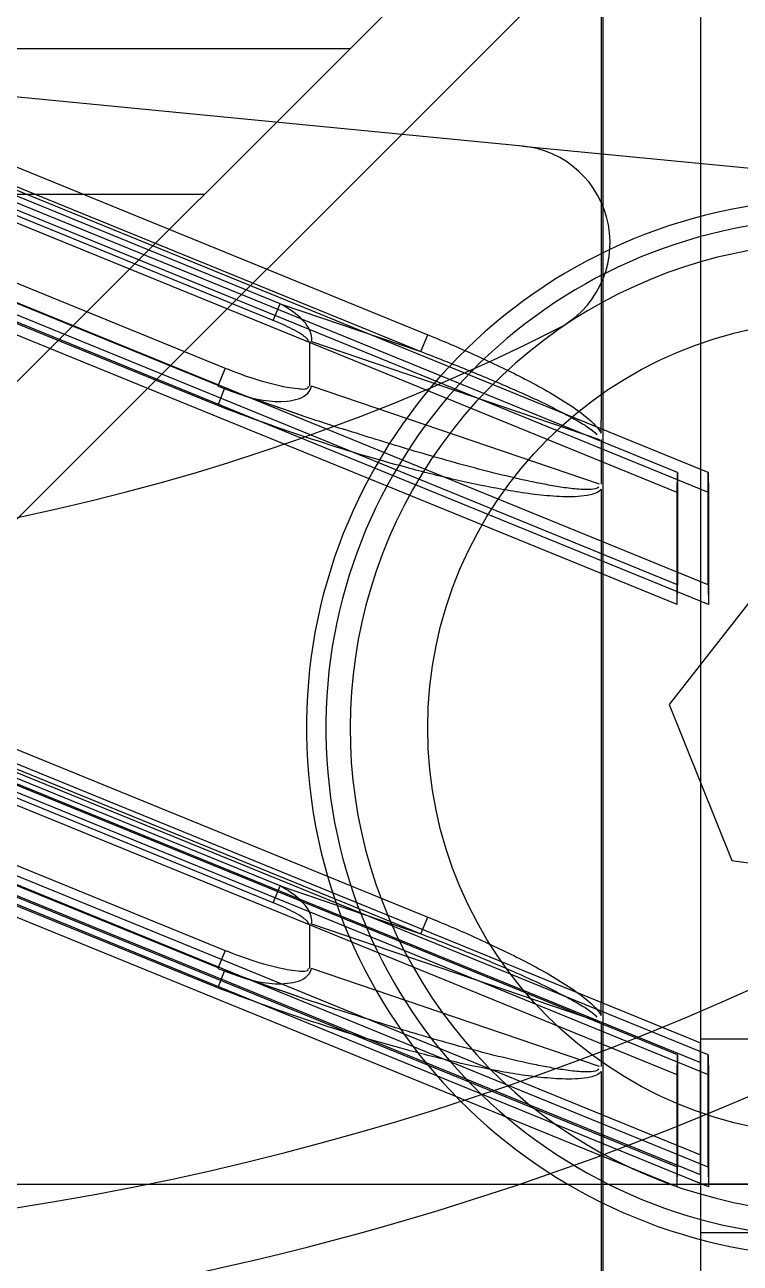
# Model space of a CAD drawing. Header units: millimetres. Extents: x -97344 to -49824, y -57049 to -40247.
# Drawn here: x -63285.02 to -63277.65, y -52807.7 to -52794.94 of the extents above; entities that cross this region are included whole.
import ezdxf

# ---------------------------------------------------------------- set-up
doc = ezdxf.new("R2010")
doc.units = ezdxf.units.MM
doc.header["$LTSCALE"] = 200
for name, color, linetype in [('03___PRT_ALL_CURVES', 7, 'Continuous'), ('2', 7, 'Continuous'), ('DIM', 3, 'Continuous'), ('LAY0001', 7, 'Continuous'), ('LAY0002', 7, 'Continuous')]:
    doc.layers.add(name, color=color, linetype=linetype)

# ---------------------------------------------------------------- blocks, each defined once
blk = doc.blocks.new('23-D1020-B_EXTRUSION-MAIN-BODY_BASESTAND-0_5m_Absen-PL__363', base_point=(418.75, -61.98))
at = {"color": 7, "linetype": 'Continuous'}
for p, q in [((421.852, 12.122), (427.75, 18.02)), ((422.428, 11.283), (428.964, 17.82))]:
    blk.add_line(p, q, dxfattribs=at)
for radius in [5.45, 5.25]:
    blk.add_arc((431.75, 10.02), radius, 94.2915, 270, dxfattribs=at)
blk = doc.blocks.new('23-D1023-B_CURAVLE-PLATE-RIGHT_Absen-PL__364', base_point=(865.652, -91.98))
at = {"color": 7, "linetype": 'Continuous'}
for q in [(918.198, 17.02), (940.789, 14.824)]:
    blk.add_line((928.524, 16.016), q, dxfattribs=at)
for centre, radius, start, end in [((918.75, 34.22), 29.5, 217.5551, 316.9552), ((928.427, 15.021), 1, 296.7498, 84.4477), ((918.75, 34.22), 22.5, 237.8343, 296.7498), ((918.75, 34.22), 30.5, 248.5714, 316.9552)]:
    blk.add_arc(centre, radius, start, end, dxfattribs=at)
blk = doc.blocks.new('CHEESE-HEAD-HEXAGON-SOCKET-BOLT_ISO-7379_M5-6_5x10_A2-70_STAINLESS-STEEL_2__365', base_point=(426.75, 5.02))
at = {"color": 7, "linetype": 'Continuous'}
for p, q in [((431.101, 11.626), (430.035, 10.261)), ((432.817, 11.384), (431.101, 11.626)), ((433.465, 9.778), (432.817, 11.384)), ((430.035, 10.261), (430.683, 8.655)), ((432.399, 8.414), (433.465, 9.778)), ((430.683, 8.655), (432.399, 8.414)), ((435.69, 6.941), (435.394, 6.686)), ((432.502, 5.104), (432.359, 5.057))]:
    blk.add_line(p, q, dxfattribs=at)
at = {"color": 140, "linetype": 'Continuous'}
blk.add_circle((431.75, 10.02), 4.2, dxfattribs=at)
at = {"color": 7, "linetype": 'Continuous'}
for start, end in [(74.4931, 276.9929), (321.993, 74.4931)]:
    blk.add_arc((431.75, 10.02), 5, start, end, dxfattribs=at)
blk = doc.blocks.new('Top1', base_point=(668.75, -75.52))
at = {"color": 7, "linetype": 'Continuous'}
for p, q in [((420.802, 17.02), (426.75, 17.02)), ((420.875, 15.52), (425.25, 15.52))]:
    blk.add_line(p, q, dxfattribs=at)
for name, p in [('23-D1020-B_EXTRUSION-MAIN-BODY_BASESTAND-0_5m_Absen-PL__363', (418.75, -61.98)), ('23-D1023-B_CURAVLE-PLATE-RIGHT_Absen-PL__364', (865.652, -91.98)), ('CHEESE-HEAD-HEXAGON-SOCKET-BOLT_ISO-7379_M5-6_5x10_A2-70_STAINLESS-STEEL_2__365', (426.75, 5.02))]:
    blk.add_blockref(name, p)
blk = doc.blocks.new('*U1521')
blk.add_blockref('Top1', (0, -50.114))
blk = doc.blocks.new('*U1522')
at = {"layer": 'DIM', "color": 0, "linetype": 'ByBlock', "lineweight": -2, "transparency": 16777216}
for p in [(6000, 0), (6500, 0)]:
    blk.add_blockref('*U1521', p, dxfattribs=at)
blk = doc.blocks.new('2250')
at = {"color": 7, "linetype": 'Continuous'}
blk.add_line((-45576.174, -64432.34), (-45564.781, -64432.34), dxfattribs=at)
at = {"layer": '03___PRT_ALL_CURVES', "color": 7, "linetype": 'Continuous'}
blk.add_line((-45577.174, -64438.84), (-45577.174, -64419.739), dxfattribs=at)
at = {"layer": '2', "color": 7, "linetype": 'Continuous'}
blk.add_line((-45565.498, -64433.84), (-45576.164, -64433.84), dxfattribs=at)
at = {"layer": 'LAY0001', "color": 7, "linetype": 'Continuous'}
for p, q in [((-45576.174, -64419.739), (-45576.174, -64437.84)), ((-45577.195, -64420.676), (-45577.195, -64425.965)), ((-45587.674, -64421.538), (-45578.982, -64425.086)), ((-45587.744, -64421.711), (-45579.053, -64425.259)), ((-45580.501, -64424.766), (-45587.603, -64421.867)), ((-45580.572, -64424.939), (-45587.674, -64422.04)), ((-45587.597, -64422.764), (-45581.067, -64425.43)), ((-45581.14, -64425.609), (-45587.6, -64422.972)), ((-45581.213, -64425.789), (-45587.674, -64423.151)), ((-45580.572, -64424.939), (-45580.501, -64424.766)), ((-45580.501, -64424.766), (-45579.053, -64425.259)), ((-45579.053, -64425.259), (-45578.982, -64425.086)), ((-45580.195, -64425.617), (-45580.195, -64425.155)), ((-45580.178, -64425.155), (-45577.211, -64426.165)), ((-45581.067, -64425.43), (-45581.143, -64425.615)), ((-45581.14, -64425.609), (-45581.143, -64425.615)), ((-45581.074, -64425.636), (-45581.144, -64425.816)), ((-45580.316, -64425.904), (-45580.916, -64425.7)), ((-45577.211, -64426.627), (-45580.178, -64425.617)), ((-45581.144, -64425.816), (-45581.213, -64425.788)), ((-45577.194, -64426.165), (-45577.194, -64426.627)), ((-45577.195, -64426.676), (-45577.195, -64431.965)), ((-45587.674, -64427.538), (-45578.982, -64431.086)), ((-45587.744, -64427.711), (-45579.053, -64431.259)), ((-45580.501, -64430.766), (-45587.603, -64427.867)), ((-45580.572, -64430.939), (-45587.674, -64428.04)), ((-45587.597, -64428.764), (-45581.067, -64431.43)), ((-45581.14, -64431.609), (-45587.6, -64428.972)), ((-45581.213, -64431.789), (-45587.674, -64429.151)), ((-45580.572, -64430.939), (-45580.501, -64430.766)), ((-45580.501, -64430.766), (-45579.053, -64431.259)), ((-45579.053, -64431.259), (-45578.982, -64431.086)), ((-45580.195, -64431.617), (-45580.195, -64431.155)), ((-45580.178, -64431.155), (-45577.211, -64432.165)), ((-45581.067, -64431.43), (-45581.143, -64431.615)), ((-45581.074, -64431.636), (-45581.144, -64431.816)), ((-45581.14, -64431.609), (-45581.143, -64431.615)), ((-45580.316, -64431.904), (-45580.916, -64431.7)), ((-45577.211, -64432.627), (-45580.178, -64431.617)), ((-45581.144, -64431.816), (-45581.213, -64431.788)), ((-45577.194, -64432.165), (-45577.194, -64432.627)), ((-45577.195, -64432.676), (-45577.195, -64437.84)), ((-45574.892, -64434.34), (-45576.174, -64434.34))]:
    blk.add_line(p, q, dxfattribs=at)
for points in [[(-45581.143, -64425.615), (-45581.113, -64425.627), (-45580.995, -64425.672), (-45580.916, -64425.7)], [(-45581.143, -64431.615), (-45581.113, -64431.627), (-45580.995, -64431.672), (-45580.916, -64431.7)]]:
    blk.add_lwpolyline(points, dxfattribs=at)
for centre, radius, start, end in [((-45569.836, -64395.079), 32.557, 249.8078, 251.2229), ((-45569.615, -64394.455), 33.22, 251.2086, 252.0794), ((-45583.684, -64425.998), 6.489, 359.0941, 0.293), ((-45569.836, -64401.079), 32.557, 249.8078, 251.2229), ((-45569.615, -64400.455), 33.22, 251.2086, 252.0794), ((-45583.684, -64431.998), 6.489, 359.0941, 0.293)]:
    blk.add_arc(centre, radius, start, end, dxfattribs=at)
for points in [[(-45580.297, -64424.91), (-45580.358, -64424.853), (-45580.428, -64424.806), (-45580.501, -64424.766)], [(-45581.067, -64425.43), (-45580.861, -64425.514), (-45580.647, -64425.585), (-45580.428, -64425.626)], [(-45580.916, -64425.7), (-45580.761, -64425.753), (-45580.592, -64425.786), (-45580.428, -64425.769)], [(-45580.297, -64430.91), (-45580.358, -64430.853), (-45580.428, -64430.806), (-45580.501, -64430.766)], [(-45581.067, -64431.43), (-45580.861, -64431.514), (-45580.647, -64431.585), (-45580.428, -64431.626)], [(-45580.916, -64431.7), (-45580.761, -64431.753), (-45580.592, -64431.786), (-45580.428, -64431.769)]]:
    blk.add_open_spline(points, degree=3, dxfattribs=at)
for points, knots in [([(-45580.211, -64425.155), (-45580.211, -64425.137), (-45580.243, -64425.11), (-45580.298, -64425.07), (-45580.409, -64425.009), (-45580.506, -64424.966), (-45580.572, -64424.939)], [0, 0, 0, 0, 0.125322, 0.24925, 0.499648, 1, 1, 1, 1]), ([(-45580.178, -64425.155), (-45580.173, -64425.132), (-45580.18, -64425.035), (-45580.246, -64424.958), (-45580.297, -64424.91)], [0, 0, 0, 0, 0.25542, 1, 1, 1, 1]), ([(-45578.982, -64425.086), (-45578.822, -64425.151), (-45578.504, -64425.287), (-45578.036, -64425.508), (-45577.655, -64425.715), (-45577.372, -64425.909), (-45577.238, -64426.026), (-45577.195, -64426.101)], [0, 0, 0, 0, 0.250194, 0.500377, 0.750499, 0.875548, 1, 1, 1, 1]), ([(-45579.053, -64425.259), (-45578.896, -64425.319), (-45578.584, -64425.441), (-45578.12, -64425.636), (-45577.737, -64425.81), (-45577.444, -64425.969), (-45577.296, -64426.056), (-45577.239, -64426.117)], [0, 0, 0, 0, 0.250074, 0.500145, 0.750198, 0.875224, 1, 1, 1, 1]), ([(-45580.428, -64425.626), (-45580.392, -64425.633), (-45580.336, -64425.639), (-45580.211, -64425.653), (-45580.211, -64425.617)], [0, 0, 0, 0, 0.51035, 1, 1, 1, 1]), ([(-45580.428, -64425.769), (-45580.353, -64425.761), (-45580.239, -64425.736), (-45580.184, -64425.643), (-45580.178, -64425.617)], [0, 0, 0, 0, 0.741836, 1, 1, 1, 1]), ([(-45577.195, -64426.676), (-45577.22, -64426.71), (-45577.308, -64426.741), (-45577.474, -64426.76), (-45577.69, -64426.753), (-45577.944, -64426.725), (-45578.282, -64426.671), (-45578.7, -64426.583), (-45579.363, -64426.416), (-45580.181, -64426.169), (-45580.825, -64425.939), (-45581.144, -64425.816)], [0, 0, 0, 0, 0.030785, 0.062026, 0.124524, 0.187054, 0.249591, 0.374658, 0.499732, 0.749864, 1, 1, 1, 1]), ([(-45577.219, -64426.655), (-45577.239, -64426.674), (-45577.3, -64426.682), (-45577.41, -64426.682), (-45577.552, -64426.666), (-45577.718, -64426.639), (-45577.939, -64426.596), (-45578.214, -64426.533), (-45578.651, -64426.421), (-45579.192, -64426.266), (-45579.623, -64426.132), (-45579.837, -64426.063)], [0, 0, 0, 0, 0.031004, 0.06225, 0.124751, 0.187269, 0.249789, 0.374824, 0.499861, 0.749929, 1, 1, 1, 1]), ([(-45580.211, -64431.155), (-45580.211, -64431.137), (-45580.243, -64431.11), (-45580.298, -64431.07), (-45580.409, -64431.009), (-45580.506, -64430.966), (-45580.572, -64430.939)], [0, 0, 0, 0, 0.125322, 0.24925, 0.499648, 1, 1, 1, 1]), ([(-45580.178, -64431.155), (-45580.173, -64431.132), (-45580.18, -64431.035), (-45580.246, -64430.958), (-45580.297, -64430.91)], [0, 0, 0, 0, 0.25542, 1, 1, 1, 1]), ([(-45578.982, -64431.086), (-45578.822, -64431.151), (-45578.504, -64431.287), (-45578.036, -64431.508), (-45577.655, -64431.715), (-45577.372, -64431.909), (-45577.238, -64432.026), (-45577.195, -64432.101)], [0, 0, 0, 0, 0.250194, 0.500377, 0.750499, 0.875548, 1, 1, 1, 1]), ([(-45579.053, -64431.259), (-45578.896, -64431.319), (-45578.584, -64431.441), (-45578.12, -64431.636), (-45577.737, -64431.81), (-45577.444, -64431.969), (-45577.296, -64432.056), (-45577.239, -64432.117)], [0, 0, 0, 0, 0.250074, 0.500145, 0.750198, 0.875224, 1, 1, 1, 1]), ([(-45580.428, -64431.626), (-45580.392, -64431.633), (-45580.336, -64431.639), (-45580.211, -64431.653), (-45580.211, -64431.617)], [0, 0, 0, 0, 0.51035, 1, 1, 1, 1]), ([(-45580.428, -64431.769), (-45580.353, -64431.761), (-45580.239, -64431.736), (-45580.184, -64431.643), (-45580.178, -64431.617)], [0, 0, 0, 0, 0.741836, 1, 1, 1, 1]), ([(-45577.195, -64432.676), (-45577.22, -64432.71), (-45577.308, -64432.741), (-45577.474, -64432.76), (-45577.69, -64432.753), (-45577.944, -64432.725), (-45578.282, -64432.671), (-45578.7, -64432.583), (-45579.363, -64432.416), (-45580.181, -64432.169), (-45580.825, -64431.939), (-45581.144, -64431.816)], [0, 0, 0, 0, 0.030785, 0.062026, 0.124524, 0.187054, 0.249591, 0.374658, 0.499732, 0.749864, 1, 1, 1, 1]), ([(-45577.219, -64432.655), (-45577.239, -64432.674), (-45577.3, -64432.682), (-45577.41, -64432.682), (-45577.552, -64432.666), (-45577.718, -64432.639), (-45577.939, -64432.596), (-45578.214, -64432.533), (-45578.651, -64432.421), (-45579.192, -64432.266), (-45579.623, -64432.132), (-45579.837, -64432.063)], [0, 0, 0, 0, 0.031004, 0.06225, 0.124751, 0.187269, 0.249789, 0.374824, 0.499861, 0.749929, 1, 1, 1, 1])]:
    blk.add_open_spline(points, degree=3, knots=knots, dxfattribs=at)
at = {"layer": 'LAY0002', "color": 7, "linetype": 'Continuous'}
for p, q in [((-45576.408, -64426.507), (-45587.71, -64421.893)), ((-45576.094, -64426.507), (-45587.397, -64421.893)), ((-45576.413, -64426.711), (-45587.715, -64422.097)), ((-45576.089, -64426.711), (-45587.391, -64422.097)), ((-45576.408, -64427.662), (-45587.71, -64423.047)), ((-45576.094, -64427.662), (-45587.397, -64423.047)), ((-45576.413, -64427.866), (-45587.715, -64423.251)), ((-45576.089, -64427.866), (-45587.391, -64423.251)), ((-45576.413, -64426.711), (-45576.408, -64426.507)), ((-45576.408, -64426.507), (-45576.408, -64427.662)), ((-45576.094, -64426.507), (-45576.089, -64426.711)), ((-45576.094, -64427.662), (-45576.094, -64426.507)), ((-45576.413, -64427.866), (-45576.413, -64426.711)), ((-45576.089, -64426.711), (-45576.089, -64427.866)), ((-45587.674, -64427.687), (-45576.174, -64432.382)), ((-45576.413, -64427.866), (-45576.408, -64427.662)), ((-45576.094, -64427.662), (-45576.089, -64427.866)), ((-45576.408, -64432.507), (-45587.71, -64427.893)), ((-45587.674, -64427.891), (-45576.174, -64432.586)), ((-45576.094, -64432.507), (-45587.397, -64427.893)), ((-45576.413, -64432.711), (-45587.715, -64428.097)), ((-45576.089, -64432.711), (-45587.391, -64428.097)), ((-45587.674, -64428.842), (-45576.174, -64433.536)), ((-45576.408, -64433.662), (-45587.71, -64429.047)), ((-45576.174, -64433.741), (-45587.674, -64429.046)), ((-45576.094, -64433.662), (-45587.397, -64429.047)), ((-45576.413, -64433.866), (-45587.715, -64429.251)), ((-45576.089, -64433.866), (-45587.391, -64429.251)), ((-45576.174, -64433.741), (-45576.174, -64432.382)), ((-45576.413, -64432.711), (-45576.408, -64432.507)), ((-45576.408, -64432.507), (-45576.408, -64433.662)), ((-45576.094, -64432.507), (-45576.089, -64432.711)), ((-45576.094, -64433.662), (-45576.094, -64432.507)), ((-45576.413, -64433.866), (-45576.413, -64432.711)), ((-45576.089, -64432.711), (-45576.089, -64433.866)), ((-45576.413, -64433.866), (-45576.408, -64433.662)), ((-45576.094, -64433.662), (-45576.089, -64433.866)), ((-45587.781, -64433.84), (-45569.781, -64433.84))]:
    blk.add_line(p, q, dxfattribs=at)
blk = doc.blocks.new('*U1514')
at = {"layer": 'DIM', "color": 3}
blk.add_blockref('2250', (45347.11, 64440.647), dxfattribs=at)
blk = doc.blocks.new('*U1516')
at = {"layer": 'DIM', "color": 0, "linetype": 'ByBlock', "lineweight": -2, "transparency": 16777216}
blk.add_blockref('*U1514', (6500, 0), dxfattribs=at)

msp = doc.modelspace()

# ---------------------------------------------------------------- block references
at = {"layer": 'DIM', "color": 3}
for name, p in [('*U1522', (-69539.665, -52837.614)), ('*U1516', (-69548.994, -52813.697))]:
    msp.add_blockref(name, p, dxfattribs=at)

doc.saveas('drawing.dxf')
